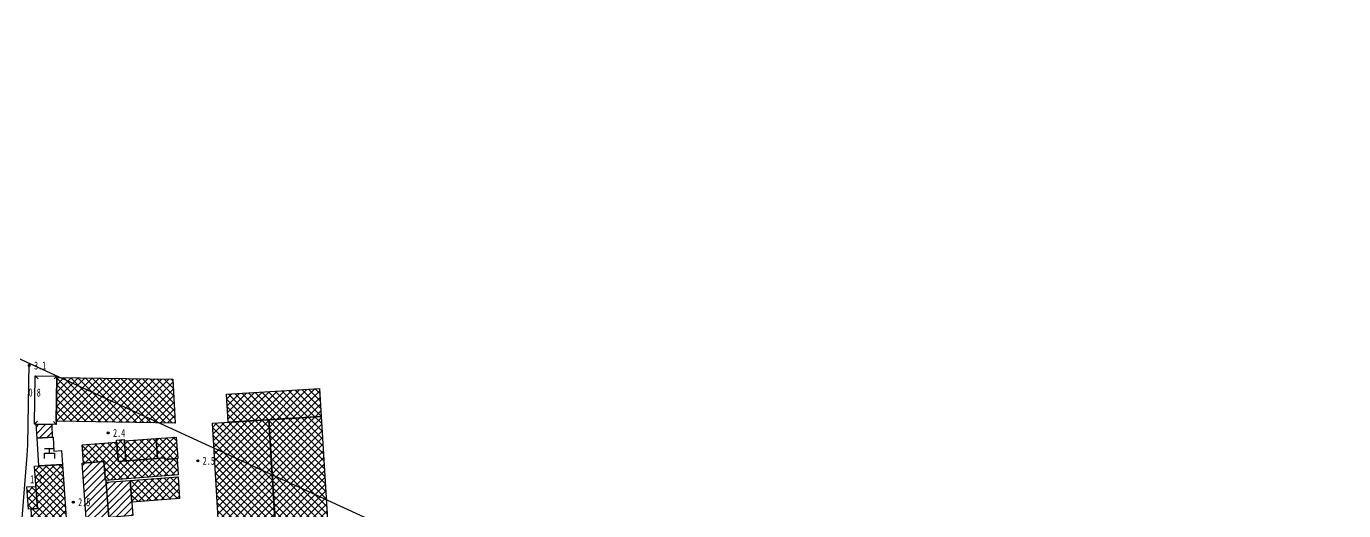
# Model space of a CAD drawing. Header units: metres. Extents: x 494039 to 619385, y 3351420 to 3402703.
# Drawn here: x 586166 to 586824, y 3394852 to 3395094 of the extents above; entities that cross this region are included whole.
import ezdxf
from ezdxf.enums import TextEntityAlignment as Align

# ---------------------------------------------------------------- set-up
doc = ezdxf.new("R2010")
doc.units = ezdxf.units.M
doc.linetypes.add('8522', pattern=[0])
for name, color, linetype in [('310300', 8, 'Continuous'), ('310500', 8, 'Continuous'), ('310600', 8, 'Continuous'), ('321400', 8, 'Continuous'), ('720100', 8, 'Continuous'), ('760202', 8, '8522'), ('范围线', 8, 'Continuous')]:
    doc.layers.add(name, color=color, linetype=linetype)
pattern_1 = [(45, (0, 0), (-1.767766953, 1.767766953), []), (135, (0, 0), (-1.767766953, -1.767766953), [])]
pattern_2 = [(45, (0, 0), (-1.767766953, 1.767766953), [])]

# ---------------------------------------------------------------- blocks, each defined once
blk = doc.blocks.new('p_point')
for radius in [0.25, 0.2, 0.15, 0.1, 0.05]:
    blk.add_circle((0, 0), radius)
blk.add_point((0, 0))
blk = doc.blocks.new('gc018')
at = {"linetype": 'Continuous', "flags": 128}
for points in [[(-1.25, 1.2), (0, 1.2), (1.25, 1.2)], [(-1.25, -1.3), (-1.25, 0), (1.25, 0), (1.25, -1.3)], [(0, 0), (0, 1.2)]]:
    blk.add_lwpolyline(points, dxfattribs=at)
blk = doc.blocks.new('1-3&1-4')
at = {"layer": '310300', "linetype": 'Continuous'}
h = blk.add_hatch(dxfattribs=at)
h.set_pattern_fill('ANSI31', color=8, scale=20, style=0)
h.set_pattern_definition(pattern_2)
h.paths.add_polyline_path([(586178.444, 3394895.4815), (586178.5889, 3394889.1189), (586171.0092, 3394888.6095), (586170.567, 3394895.5987)])
h = blk.add_hatch(dxfattribs=at)
h.set_pattern_fill('ANSI31', color=8, scale=20, style=0)
h.set_pattern_definition(pattern_2)
h.paths.add_polyline_path([(586207.6521, 3394837.9888), (586196.4166, 3394837.1438), (586193.4859, 3394876.1105), (586204.4377, 3394876.9342), (586205.1509, 3394867.4521), (586205.4345, 3394867.4735)])
h = blk.add_hatch(dxfattribs=at)
h.set_pattern_fill('ANSI31', color=8, scale=20, style=0)
h.set_pattern_definition(pattern_2)
h.paths.add_polyline_path([(586218.8546, 3394849.8758), (586206.8261, 3394848.9711), (586205.5055, 3394866.5303), (586217.534, 3394867.435)])
at = {"layer": '310500', "linetype": 'Continuous'}
h = blk.add_hatch(dxfattribs=at)
h.set_pattern_fill('ANSI37', color=8, scale=20, style=0)
h.set_pattern_definition(pattern_1)
h.paths.add_polyline_path([(586238.9626, 3394918.0299), (586240.0906, 3394896.1328), (586180.6206, 3394897.018), (586180.9462, 3394918.8935)])
h = blk.add_hatch(dxfattribs=at)
h.set_pattern_fill('ANSI37', color=8, scale=20, style=0)
h.set_pattern_definition(pattern_1)
h.paths.add_polyline_path([(586266.4975, 3394896.5061), (586265.6482, 3394910.5297), (586312.2714, 3394913.3533), (586313.1207, 3394899.3297)])
h = blk.add_hatch(dxfattribs=at)
h.set_pattern_fill('ANSI37', color=8, scale=20, style=0)
h.set_pattern_definition(pattern_1)
h.paths.add_polyline_path([(586290.4921, 3394838.8774), (586262.3045, 3394837.1703), (586258.7394, 3394896.0363), (586286.9271, 3394897.7434)])
h = blk.add_hatch(dxfattribs=at)
h.set_pattern_fill('ANSI37', color=8, scale=20, style=0)
h.set_pattern_definition(pattern_1)
h.paths.add_polyline_path([(586320.9949, 3394769.3121), (586307.8189, 3394768.5141), (586307.2504, 3394777.9018), (586294.2327, 3394777.1134), (586286.9271, 3394897.7434), (586313.1207, 3394899.3297)])
h = blk.add_hatch(dxfattribs=at)
h.set_pattern_fill('ANSI37', color=8, scale=20, style=0)
h.set_pattern_definition(pattern_1)
h.paths.add_polyline_path([(586234.9189, 3394878.6719), (586234.9745, 3394877.9327), (586240.9952, 3394878.3856), (586241.6113, 3394870.1944), (586205.1509, 3394867.4521), (586204.4377, 3394876.9342), (586194.1792, 3394876.1626), (586193.4958, 3394885.248), (586210.8162, 3394886.5507), (586211.5411, 3394876.9136)])
h = blk.add_hatch(dxfattribs=at)
h.set_pattern_fill('ANSI37', color=8, scale=20, style=0)
h.set_pattern_definition(pattern_1)
h.paths.add_polyline_path([(586215.4067, 3394877.2043), (586211.5411, 3394876.9136), (586210.733, 3394887.6572), (586214.5986, 3394887.948)])
h = blk.add_hatch(dxfattribs=at)
h.set_pattern_fill('ANSI37', color=8, scale=20, style=0)
h.set_pattern_definition(pattern_1)
h.paths.add_polyline_path([(586230.5039, 3394888.3971), (586231.2561, 3394878.3964), (586215.4067, 3394877.2043), (586214.6545, 3394887.2051)])
h = blk.add_hatch(dxfattribs=at)
h.set_pattern_fill('ANSI37', color=8, scale=20, style=0)
h.set_pattern_definition(pattern_1)
h.paths.add_polyline_path([(586230.5039, 3394888.3971), (586240.5056, 3394889.1493), (586241.3134, 3394878.4095), (586234.9745, 3394877.9327), (586234.9189, 3394878.6719), (586231.2561, 3394878.3964)])
h = blk.add_hatch(dxfattribs=at)
h.set_pattern_fill('ANSI37', color=8, scale=20, style=0)
h.set_pattern_definition(pattern_1)
h.paths.add_polyline_path([(586168.978, 3394840.0502), (586168.0977, 3394853.1479), (586171.2286, 3394853.3583), (586169.8039, 3394874.5582), (586183.7082, 3394875.4926), (586186.0132, 3394841.195)])
h = blk.add_hatch(dxfattribs=at)
h.set_pattern_fill('ANSI37', color=8, scale=20, style=0)
h.set_pattern_definition(pattern_1)
h.paths.add_polyline_path([(586241.482, 3394869.2361), (586242.2951, 3394858.4256), (586218.347, 3394856.6244), (586217.534, 3394867.435)])
h = blk.add_hatch(dxfattribs=at)
h.set_pattern_fill('ANSI37', color=8, scale=20, style=0)
h.set_pattern_definition(pattern_1)
h.paths.add_polyline_path([(586166.7288, 3394853.0559), (586165.9811, 3394864.1819), (586170.4809, 3394864.4843), (586171.2286, 3394853.3583)])
at = {"layer": '310300', "color": 8, "linetype": 'Continuous', "flags": 128}
for points in [[(586178.444, 3394895.4815), (586178.5889, 3394889.1189), (586171.0092, 3394888.6095), (586170.567, 3394895.5987)], [(586207.6521, 3394837.9888), (586196.4166, 3394837.1438), (586193.4859, 3394876.1105), (586204.4377, 3394876.9342), (586205.1509, 3394867.4521), (586205.4345, 3394867.4735)]]:
    blk.add_lwpolyline(points, close=True, dxfattribs=at)
at = {"layer": '310300', "color": 8, "linetype": 'Continuous', "elevation": 9.1433, "flags": 128}
blk.add_lwpolyline([(586218.8546, 3394849.8758), (586206.8261, 3394848.9711), (586205.5055, 3394866.5303), (586217.534, 3394867.435)], close=True, dxfattribs=at)
at = {"layer": '310500', "color": 8, "linetype": 'Continuous', "flags": 128}
for points, elevation in [([(586238.9626, 3394918.0299), (586240.0906, 3394896.1328), (586180.6206, 3394897.018), (586180.9462, 3394918.8935)], 9.0254), ([(586266.4975, 3394896.5061), (586265.6482, 3394910.5297), (586312.2714, 3394913.3533), (586313.1207, 3394899.3297)], 21.6287), ([(586290.4921, 3394838.8774), (586262.3045, 3394837.1703), (586258.7394, 3394896.0363), (586286.9271, 3394897.7434)], 11.8172), ([(586230.5039, 3394888.3971), (586231.2561, 3394878.3964), (586215.4067, 3394877.2043), (586214.6545, 3394887.2051)], 33.9693), ([(586166.7288, 3394853.0559), (586165.9811, 3394864.1819), (586170.4809, 3394864.4843), (586171.2286, 3394853.3583)], 10.4748)]:
    blk.add_lwpolyline(points, close=True, dxfattribs=dict(at, elevation=elevation))
for points in [[(586320.9949, 3394769.3121), (586307.8189, 3394768.5141), (586307.2504, 3394777.9018), (586294.2327, 3394777.1134), (586286.9271, 3394897.7434), (586313.1207, 3394899.3297)], [(586234.9189, 3394878.6719), (586234.9745, 3394877.9327), (586240.9952, 3394878.3856), (586241.6113, 3394870.1944), (586205.1509, 3394867.4521), (586204.4377, 3394876.9342), (586194.1792, 3394876.1626), (586193.4958, 3394885.248), (586210.8162, 3394886.5507), (586211.5411, 3394876.9136)], [(586215.4067, 3394877.2043), (586211.5411, 3394876.9136), (586210.733, 3394887.6572), (586214.5986, 3394887.948)], [(586230.5039, 3394888.3971), (586240.5056, 3394889.1493), (586241.3134, 3394878.4095), (586234.9745, 3394877.9327), (586234.9189, 3394878.6719), (586231.2561, 3394878.3964)], [(586168.978, 3394840.0502), (586168.0977, 3394853.1479), (586171.2286, 3394853.3583), (586169.8039, 3394874.5582), (586183.7082, 3394875.4926), (586186.0132, 3394841.195)], [(586241.482, 3394869.2361), (586242.2951, 3394858.4256), (586218.347, 3394856.6244), (586217.534, 3394867.435)]]:
    blk.add_lwpolyline(points, close=True, dxfattribs=at)
at = {"layer": '310600', "color": 8, "linetype": 'Continuous'}
for p, q in [((586170.1405, 3394919.7395), (586171.5335, 3394918.3044)), ((586180.9564, 3394919.5785), (586179.5213, 3394918.1855)), ((586169.7813, 3394895.6104), (586171.2164, 3394897.0034)), ((586180.5973, 3394895.4494), (586179.2043, 3394896.8845))]:
    blk.add_line(p, q, dxfattribs=at)
at = {"layer": '310600', "color": 8, "linetype": 'Continuous', "flags": 128}
blk.add_lwpolyline([(586180.5973, 3394895.4494), (586169.7813, 3394895.6104), (586170.1405, 3394919.7395), (586180.9564, 3394919.5785)], close=True, dxfattribs=at)
at = {"layer": '321400', "color": 8, "linetype": 'Continuous', "flags": 128}
blk.add_lwpolyline([(586171.9439, 3394874.702), (586171.0092, 3394888.6095), (586178.9844, 3394889.1455), (586179.4569, 3394882.1137), (586183.2462, 3394882.3684), (586183.7082, 3394875.4926)], close=True, dxfattribs=at)
at = {"layer": '760202', "color": 8, "linetype": '8522', "flags": 128}
blk.add_lwpolyline([(586168.2674, 3394462.6611), (586169.0052, 3394469.5862), (586171.2071, 3394481.0801), (586171.7573, 3394497.4901), (586171.3088, 3394547.8485), (586170.712, 3394583.4074), (586167.4149, 3394621.1849), (586167.0322, 3394632.8467), (586167.7954, 3394641.5949), (586165.4397, 3394647.6498), (586167.0661, 3394659.0008), (586167.033, 3394670.6327), (586164.1729, 3394679.7628), (586162.4134, 3394686.1892), (586160.7197, 3394722.9903), (586160.419, 3394786.0399), (586163.5327, 3394848.6594), (586166.1388, 3394879.8806), (586166.4668, 3394885.2111), (586167.1201, 3394925.8409)], dxfattribs=at)
at = {"layer": '范围线', "color": 8, "flags": 128}
blk.add_lwpolyline([(580974.9971, 3398172.2884), (580158.1729, 3397748.7629), (583102.2681, 3395406.1495), (589376.9328, 3392493.3034), (594318.9563, 3392016.403), (594002.9657, 3392059.9931), (593709.5027, 3392110.274), (593489.39, 3392154.2585), (593446.55, 3392164.1073), (593184.0367, 3392224.4585), (592856.0894, 3392311.9807), (592630.9821, 3392379.424), (592345.2786, 3392474.0542), (592112.8421, 3392558.6278), (591835.9381, 3392668.5492), (591571.4074, 3392783.2499), (591303.4331, 3392909.9936), (591275.2655, 3392923.316), (591065.2798, 3393031.2284), (591019.813, 3393054.5939), (590886.2864, 3393127.1825), (590776.1303, 3393189.2284), (589711.9005, 3393302.4152), (583546.9224, 3396125.8295)], close=True, dxfattribs=at)
at = {"layer": '321400', "color": 8, "linetype": 'Continuous', "xscale": 2, "yscale": 2}
blk.add_blockref('gc018', (586177.1847, 3394881.0191), dxfattribs=at)
at = {"layer": '720100', "color": 8, "linetype": 'Continuous', "xscale": 2, "yscale": 2, "zscale": 2}
for p in [(586167.105, 3394924.8985, 3.0826), (586206.5754, 3394891.1658, 2.4439), (586251.3972, 3394877.264, 2.5285), (586189.1453, 3394856.5977, 2.5031)]:
    blk.add_blockref('p_point', p, dxfattribs=at)
at = {"layer": '720100', "color": 8, "width": 0.75}
for s, p in [('3.1', (586169.505, 3394924.8985, 3.0826)), ('0.8', (586166.7612, 3394911.3839, 0.8)), ('2.4', (586208.9754, 3394891.1658, 2.4439)), ('2.5', (586253.7972, 3394877.264, 2.5285)), ('1.7', (586167.5538, 3394868.0807, 1.7019)), ('2.5', (586191.5453, 3394856.5977, 2.5031))]:
    blk.add_text(s, height=4, dxfattribs=at).set_placement(p, align=Align.MIDDLE_LEFT)

msp = doc.modelspace()

# ---------------------------------------------------------------- block references
msp.add_blockref('1-3&1-4', (0, 0))

doc.saveas('drawing.dxf')
